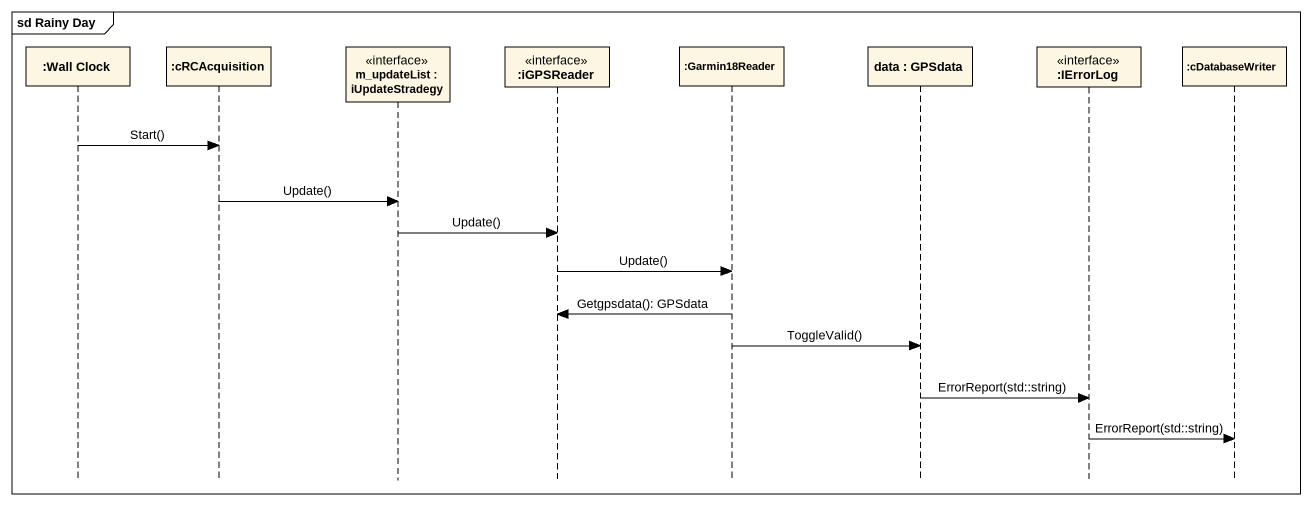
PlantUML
@startuml
mainframe sd Rainy Day
hide footbox
participant ":Wall Clock" as Wall_Clock
participant ":cRCAcquisition" as cRCAcquisition
participant "m_updateList : iUpdateStradegy" as m_updateList <<interface>>
participant ":iGPSReader" as iGPSReader <<interface>>
participant ":Garmin18Reader" as Garmin18Reader
participant "data : GPSdata" as data
participant ":IErrorLog" as IErrorLog <<interface>>
participant ":cDatabaseWriter" as cDatabaseWriter

Wall_Clock -> cRCAcquisition : Start()
cRCAcquisition -> m_updateList : Update()
m_updateList -> iGPSReader : Update()
iGPSReader -> Garmin18Reader : Update()
Garmin18Reader -> iGPSReader : Getgpsdata(): GPSdata
Garmin18Reader -> data : ToggleValid()
data -> IErrorLog : ErrorReport(std::string)
IErrorLog -> cDatabaseWriter : ErrorReport(std::string)
@enduml
